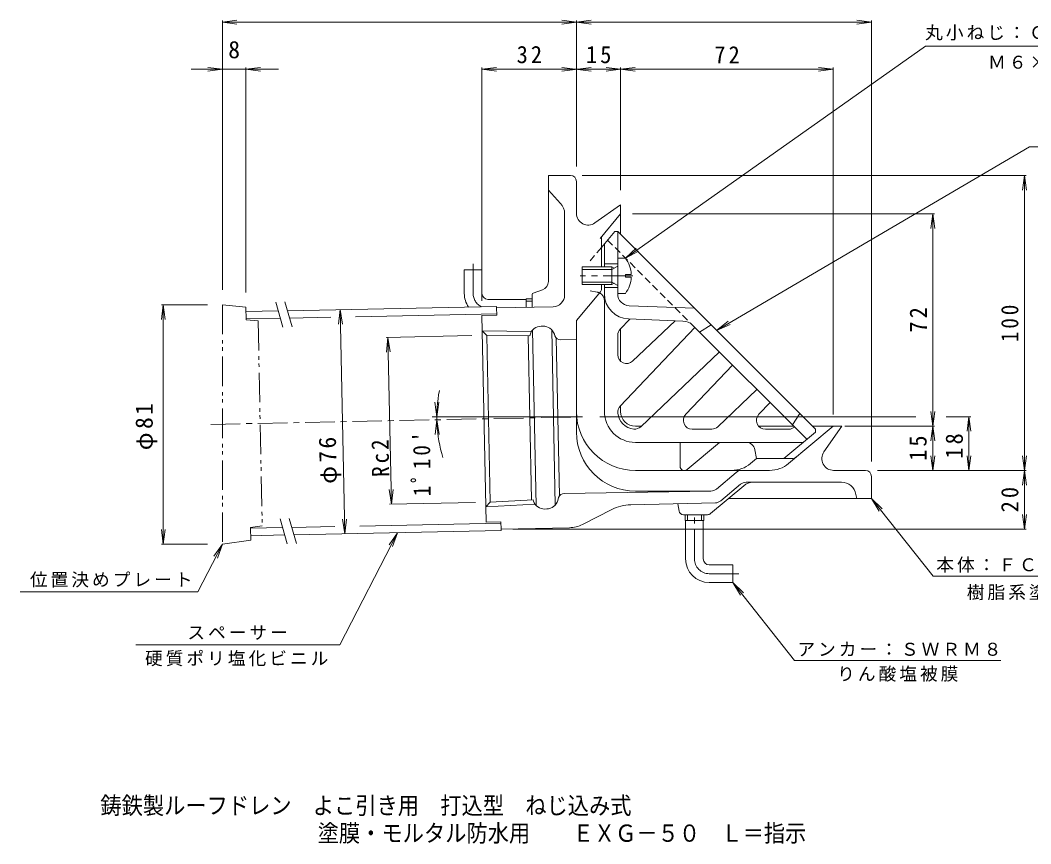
# Model space of a CAD drawing. Units: millimetres, scale not verified. Extents: x -195 to 343, y -275 to 259.
# Drawn here: x -195.4 to 147.1, y -274.7 to 4.6 of the extents above; entities that cross this region are included whole.
import ezdxf
from ezdxf.enums import TextEntityAlignment as Align

# ---------------------------------------------------------------- set-up
doc = ezdxf.new("R2010")
doc.units = ezdxf.units.MM
doc.header["$LTSCALE"] = 2
for name, pattern in [('CHAIN1', [8, 5, -1, 1, -1]), ('DASHED1', [1.8, 1.2, -0.6]), ('DOUBLE_CHAIN1', [8.8, 5, -1, 0.6, -0.6, 0.6, -1])]:
    doc.linetypes.add(name, pattern=pattern)
for name, color, linetype, lineweight in [('0-0_通り芯', 3, 'Continuous', 9), ('0-2_仕上', 6, 'Continuous', 9), ('0-3_建具', 4, 'Continuous', 9), ('0-4_その他', 7, 'Continuous', 9), ('0-5_寸法', 7, 'Continuous', 9)]:
    doc.layers.add(name, color=color, linetype=linetype, lineweight=lineweight)
doc.layers.add('F-4_F-4ﾚｲﾔ', color=2, linetype='Continuous')
doc.styles.add('ＭＳ ゴシック', font='')
doc.styles.get('ＭＳ ゴシック').set_extended_font_data('MS Gothic')

msp = doc.modelspace()

# ---------------------------------------------------------------- linework, layer by layer
at = {"layer": '0-0_通り芯'}
for p, q in [((-8.884, -48.074), (-16.384, -48.074)), ((-16.384, -83.973), (-16.384, -48.074)), ((-6.884, -50.074), (-6.884, -60.893)), ((-12.228, -57.532), (-16.384, -53.074)), ((-0.59, -64.17), (8.116, -58.074)), ((8.116, -58.074), (8.116, -68.074)), ((-10.884, -88.589), (-10.884, -60.941)), ((1.116, -69.416), (8.116, -61.074)), ((1.616, -68.82), (1.616, -79.074)), ((-44.884, -88.074), (-44.884, -80.074)), ((-38.884, -80.074), (-44.884, -80.074)), ((-38.884, -88.074), (-38.884, -80.074)), ((1.616, -86.528), (1.616, -85.074)), ((-21.884, -88.424), (-21.884, -92.733)), ((-18.359, -86.792), (-21.555, -87.954)), ((-36.884, -90.074), (-23.884, -90.074)), ((-23.884, -89.899), (-21.884, -89.899)), ((-23.884, -92.773), (-23.884, -89.899)), ((-23.884, -90.714), (-21.884, -90.714)), ((-38.884, -95.579), (-33.885, -95.477)), ((-38.884, -95.579), (-37.459, -165.565)), ((-14.803, -92.588), (-33.936, -92.978)), ((-33.936, -92.978), (-33.885, -95.477)), ((-18.215, -99.159), (-18.852, -99.172)), ((-37.27, -102.266), (-36.118, -158.818)), ((-37.27, -102.266), (-22.72, -102.424)), ((-22.084, -158.093), (-23.218, -102.419)), ((-22.72, -102.424), (-22.608, -102.045)), ((-20.546, -159.941), (-21.757, -100.51)), ((-14.048, -159.808), (-15.258, -100.378)), ((-14.157, -102.429), (-14.344, -101.876)), ((8.116, -99.968), (8.116, -111.08)), ((-12.611, -156.675), (-13.701, -103.179)), ((-12.222, -103.788), (-6.884, -103.679)), ((8.116, -126.108), (8.116, -128.074)), ((-6.884, -129.935), (-55.777, -129.935)), ((13.116, -133.074), (15.081, -133.074)), ((54.916, -133.074), (66.752, -133.074)), ((65.028, -145.734), (80.116, -133.074)), ((73.116, -133.074), (83.116, -133.074)), ((77.02, -141.78), (83.116, -133.074)), ((28.239, -138.574), (28.239, -146.608)), ((41.561, -138.574), (30.648, -147.731)), ((52.137, -145.734), (54.116, -144.074)), ((65.915, -144.074), (54.116, -144.074)), ((58.6, -148.074), (13.116, -148.074)), ((40.59, -154.388), (47.279, -148.776)), ((91.116, -148.074), (80.297, -148.074)), ((93.116, -150.074), (93.116, -157.574)), ((38.534, -162.723), (49.831, -153.244)), ((42.066, -158.372), (48.735, -152.776)), ((50.664, -152.074), (82.943, -152.074)), ((-12.902, -157.274), (-13.196, -158.274)), ((38.707, -155.09), (-11.013, -155.838)), ((38.682, -155.074), (13.116, -155.074)), ((87.862, -156.179), (88.116, -157.574)), ((-37.565, -160.373), (-36.118, -158.818)), ((-37.565, -160.373), (-20.906, -159.512)), ((11.521, -159.74), (40.218, -159.065)), ((27.892, -161.842), (27.441, -159.365)), ((44.67, -157.574), (93.116, -157.574)), ((-16.953, -161.146), (-17.589, -161.159)), ((5.079, -161.363), (-4.845, -166.406)), ((37.57, -163.074), (29.368, -163.074)), ((29.941, -165.074), (29.941, -163.074)), ((30.756, -165.074), (30.756, -163.074)), ((35.476, -165.074), (35.476, -163.074)), ((36.291, -165.074), (36.291, -163.074)), ((-37.459, -165.565), (-32.46, -165.463)), ((-32.46, -165.463), (-32.409, -167.962)), ((-9.171, -167.489), (-32.409, -167.962)), ((29.941, -165.074), (36.291, -165.074)), ((30.116, -178.074), (30.116, -165.074)), ((36.116, -178.074), (36.116, -165.074)), ((38.116, -180.074), (46.116, -180.074)), ((46.116, -180.074), (46.116, -186.074)), ((38.116, -186.074), (46.116, -186.074))]:
    msp.add_line(p, q, dxfattribs=at)
at = {"layer": '0-0_通り芯', "linetype": 'CHAIN1'}
for p, q in [((-41.884, -88.074), (-41.884, -77.074)), ((12.213, -82.074), (-5.64, -82.074)), ((-130.793, -132.458), (-2.94, -129.854)), ((33.116, -178.074), (33.116, -163.074)), ((38.116, -183.074), (49.116, -183.074))]:
    msp.add_line(p, q, dxfattribs=at)
at = {"layer": '0-0_通り芯'}
for points in [[(1.265, -87.492), (-6.884, -97.204), (-6.884, -135.074)], [(-37.27, -102.266), (-38.779, -100.771), (-22.099, -100.953)], [(-36.118, -158.818), (-21.587, -158.067), (-21.46, -158.442)]]:
    msp.add_lwpolyline(points, dxfattribs=at)
for centre, radius, start, end in [((-8.884, -50.074), 2, 0, 90), ((-15.884, -60.941), 5, 0, 42.99986), ((-2.884, -60.893), 4, 180, 305.00014), ((-19.384, -83.973), 3, 289.98294, 0), ((-36.884, -88.074), 8, 180, 215.075), ((-36.884, -88.074), 2, 180, 270), ((-21.384, -88.424), 0.5, 109.98456, 180), ((-14.884, -88.589), 4, 271.16647, 0), ((0.116, -86.528), 1.5, 319.99997, 0), ((-18.77, -103.171), 4, 91.16684, 163.64136), ((-18.133, -103.158), 4, 18.69215, 91.16684), ((-12.263, -101.788), 2, 198.69283, 271.16682), ((13.116, -128.074), 20, 180, 270), ((13.116, -128.074), 5, 180, 270), ((13.116, -135.074), 20, 180, 270), ((65.915, -141.074), 3, 270, 310.00003), ((80.297, -144.074), 4, 145.00002, 270), ((29.706, -146.608), 1.466, 180, 309.99991), ((45.709, -138.074), 10, 270, 310.00006), ((58.6, -138.074), 10, 270, 310.00006), ((49.208, -151.074), 3, 90, 130.00003), ((91.116, -150.074), 2, 0, 90), ((50.664, -155.074), 3, 90, 130.00003), ((53.045, -157.074), 5, 90, 129.99995), ((82.943, -157.074), 5, 10.30489, 90), ((-10.983, -157.837), 2, 90.86162, 163.64044), ((38.682, -152.074), 3, 270, 310.00003), ((38.662, -152.09), 3, 270.86162, 310.00018), ((-17.671, -157.16), 4, 198.69232, 271.16684), ((-17.034, -157.147), 4, 271.16684, 343.64085), ((11.874, -174.736), 15, 91.34837, 116.93805), ((40.148, -156.065), 3, 271.34763, 309.99988), ((29.368, -161.574), 1.5, 190.30505, 270), ((37.57, -161.574), 1.5, 270, 310.00034), ((-9.375, -157.491), 10, 271.16655, 296.9379), ((38.116, -178.074), 8, 180, 270), ((38.116, -178.074), 2, 180, 270)]:
    msp.add_arc(centre, radius, start, end, dxfattribs=at)
at = {"layer": '0-0_通り芯', "linetype": 'CHAIN1'}
for centre, end in [((-36.884, -88.074), 244.3718), ((38.116, -178.074), 270)]:
    msp.add_arc(centre, 5, 180, end, dxfattribs=at)
at = {"layer": '0-2_仕上'}
for p, q in [((6.116, -67.074), (1.616, -72.437)), ((7.116, -67.074), (6.116, -67.074)), ((7.116, -67.074), (74.116, -134.074)), ((7.116, -88.225), (7.116, -67.074)), ((2.616, -71.245), (2.616, -79.074)), ((2.616, -78.074), (7.116, -78.074)), ((2.616, -85.074), (2.616, -128.074)), ((2.616, -86.074), (7.116, -86.074)), ((10.962, -92.222), (33.116, -93.074)), ((7.94, -100.154), (11.185, -96.734)), ((29.223, -97.428), (10.789, -96.719)), ((12.181, -111.02), (26.61, -97.327)), ((32.566, -98.888), (71.199, -137.521)), ((34.884, -101.206), (38.773, -98.731)), ((7.116, -102.219), (7.116, -108.844)), ((33.274, -99.597), (7.952, -126.281)), ((41.593, -107.915), (14.909, -133.238)), ((30.17, -129.009), (46.002, -112.325)), ((41.036, -133.25), (54.321, -120.643)), ((54.976, -129.009), (58.73, -125.052)), ((68.812, -128.771), (66.338, -132.66)), ((38.971, -134.074), (32.346, -134.074)), ((65.111, -134.074), (57.152, -134.074)), ((74.116, -135.074), (63.39, -144.074)), ((74.116, -134.074), (74.116, -135.074)), ((69.945, -138.574), (13.116, -138.574)), ((53.564, -141.037), (54.116, -144.074))]:
    msp.add_line(p, q, dxfattribs=at)
at = {"layer": '0-2_仕上', "linetype": 'DASHED1'}
for p, q in [((3.668, -69.991), (32.566, -98.888)), ((1.616, -72.437), (-2.884, -77.8)), ((0.152, -87.626), (-2.889, -87.074))]:
    msp.add_line(p, q, dxfattribs=at)
at = {"layer": '0-2_仕上', "color": 4}
for p, q in [((9.716, -76.074), (7.116, -76.074)), ((-4.884, -79.074), (-4.884, -85.074)), ((5.116, -79.074), (-4.884, -79.074)), ((5.116, -79.944), (-4.884, -79.944)), ((5.116, -79.944), (6.988, -78.892)), ((5.116, -79.074), (5.88, -79.515)), ((5.116, -79.074), (5.116, -85.074)), ((9.716, -82.553), (9.716, -81.595)), ((11.704, -81.595), (9.716, -81.595)), ((5.116, -84.204), (-4.884, -84.204)), ((5.116, -85.074), (-4.884, -85.074)), ((5.116, -84.204), (6.988, -85.256)), ((5.116, -85.074), (5.88, -84.633)), ((11.704, -82.553), (9.716, -82.553)), ((9.716, -88.074), (7.116, -88.074))]:
    msp.add_line(p, q, dxfattribs=at)
for start, end in [(2.74562, 36.86987), (323.13013, 357.25438)]:
    msp.add_arc((1.716, -82.074), 10, start, end, dxfattribs=at)
at = {"layer": '0-2_仕上', "linetype": 'DASHED1'}
msp.add_arc((-0.384, -90.578), 3, 63.89326, 79.70404, dxfattribs=at)
at = {"layer": '0-2_仕上'}
for centre, radius, start, end in [((-0.384, -90.578), 3, 0, 63.89326), ((11.116, -88.225), 8.5, 180, 267.79736), ((11.116, -88.225), 4, 180, 267.79758), ((29.031, -102.424), 5, 44.99989, 87.79738), ((10.116, -102.219), 3, 136.49954, 179.99966), ((10.116, -108.844), 3, 180.00034, 313.49998), ((10.128, -128.346), 3, 136.50002, 185.20398), ((13.116, -128.074), 10.5, 180, 270), ((13.116, -128.074), 6, 185.20395, 264.79732), ((32.346, -131.074), 3, 136.50002, 269.99966), ((57.152, -131.074), 3, 136.50002, 270), ((12.844, -131.062), 3, 264.79729, 313.49998), ((38.971, -131.074), 3, 270.00034, 313.50046), ((65.111, -131.074), 3, 270, 310.13972), ((50.612, -141.574), 3, 10.30553, 90)]:
    msp.add_arc(centre, radius, start, end, dxfattribs=at)
at = {"layer": '0-3_建具', "color": 7, "linetype": 'DOUBLE_CHAIN1'}
for p, q in [((-118.866, -92.707), (-126.884, -91.888)), ((-126.884, -91.888), (-126.884, -173.072)), ((-118.866, -92.707), (-118.779, -96.956)), ((-114.77, -97.375), (-118.779, -96.956)), ((-114.77, -97.375), (-113.355, -166.86)), ((-113.355, -166.86), (-117.344, -167.442)), ((-117.257, -171.691), (-117.344, -167.442)), ((-117.257, -171.691), (-126.884, -173.072))]:
    msp.add_line(p, q, dxfattribs=at)
at = {"layer": '0-3_建具'}
for p, q in [((-118.835, -94.207), (-107.943, -93.985)), ((-104.838, -93.922), (-33.946, -92.478)), ((-81.715, -95.951), (-33.895, -94.977)), ((-33.936, -92.978), (-33.946, -92.478)), ((-118.784, -96.706), (-107.222, -96.471)), ((-104.117, -96.408), (-90.15, -96.123)), ((-117.339, -167.692), (-106.447, -167.47)), ((-103.341, -167.406), (-88.704, -167.108)), ((-80.269, -166.937), (-32.45, -165.963)), ((-117.288, -170.191), (-105.726, -169.956)), ((-102.621, -169.892), (-32.399, -168.462)), ((-32.409, -167.962), (-32.399, -168.462))]:
    msp.add_line(p, q, dxfattribs=at)
at = {"layer": '0-4_その他'}
for p, q in [((-126.884, 3.926), (-121.927, 4.579)), ((-126.884, -86.87), (-126.884, 4.526)), ((-126.884, 3.926), (93.116, 3.926)), ((-126.884, 3.926), (-121.927, 3.273)), ((-1.927, 3.273), (-11.841, 4.579)), ((-1.927, 4.579), (-11.841, 3.273)), ((-6.884, -45.074), (-6.884, 4.526)), ((93.116, 3.926), (88.158, 4.579)), ((93.116, 3.926), (88.158, 3.273)), ((93.116, -145.074), (93.116, 4.526)), ((-107.897, -12.074), (-137.399, -12.074)), ((-126.884, -12.074), (-131.841, -11.421)), ((-126.884, -12.074), (-131.841, -12.727)), ((-118.866, -12.074), (-113.909, -11.421)), ((-118.866, -87.707), (-118.866, -11.474)), ((-118.866, -12.074), (-113.909, -12.727)), ((-38.884, -12.074), (-33.927, -11.421)), ((-38.884, -90.579), (-38.884, -11.474)), ((-38.884, -12.074), (8.116, -12.074)), ((-38.884, -12.074), (-33.927, -12.727)), ((-1.927, -12.727), (-11.841, -11.421)), ((-1.927, -11.421), (-11.841, -12.727)), ((8.116, -12.074), (3.159, -11.421)), ((8.116, -12.074), (3.159, -12.727)), ((8.116, -12.074), (13.073, -11.421)), ((8.116, -53.074), (8.116, -11.474)), ((8.116, -12.074), (80.116, -12.074)), ((8.116, -12.074), (13.073, -12.727)), ((80.116, -12.074), (75.158, -11.421)), ((80.116, -12.074), (75.158, -12.727)), ((80.116, -11.474), (80.116, -129.074)), ((145.591, -48.074), (-4.884, -48.074)), ((144.991, -48.074), (144.338, -53.031)), ((144.991, -48.074), (144.991, -148.074)), ((144.991, -48.074), (145.643, -53.031)), ((114.495, -61.074), (12.116, -61.074)), ((113.895, -61.074), (113.242, -66.031)), ((113.895, -133.074), (113.895, -61.074)), ((113.895, -61.074), (114.548, -66.031)), ((-146.884, -91.888), (-147.537, -96.845)), ((-131.884, -91.888), (-147.484, -91.888)), ((-146.884, -91.888), (-146.884, -173.072)), ((-146.884, -91.888), (-146.232, -96.845)), ((-108.808, -91.002), (-106.358, -99.454)), ((-105.703, -90.939), (-103.252, -99.391)), ((-86.935, -93.557), (-87.487, -98.527)), ((-86.935, -93.557), (-85.388, -169.541)), ((-86.935, -93.557), (-86.182, -98.5)), ((-42.268, -102.368), (-71.341, -102.96)), ((-70.741, -102.948), (-71.292, -107.917)), ((-70.741, -102.948), (-69.589, -159.499)), ((-70.741, -102.948), (-69.987, -107.89)), ((-54.178, -129.935), (-54.831, -124.978)), ((-54.178, -129.935), (-53.526, -124.978)), ((108.111, -129.854), (1.06, -129.854)), ((113.895, -133.074), (113.242, -128.117)), ((113.895, -133.074), (114.548, -128.117)), ((126.772, -129.854), (118.479, -129.854)), ((126.172, -129.854), (125.52, -134.812)), ((126.172, -148.074), (126.172, -129.854)), ((126.172, -129.854), (126.825, -134.812)), ((-54.168, -130.898), (-54.72, -135.867)), ((-54.168, -130.898), (-53.415, -135.841)), ((84.116, -133.074), (114.495, -133.074)), ((113.895, -133.074), (113.242, -138.031)), ((113.895, -133.074), (113.895, -148.074)), ((113.895, -133.074), (114.548, -138.031)), ((113.895, -148.074), (113.242, -143.117)), ((113.895, -148.074), (114.548, -143.117)), ((126.172, -148.074), (125.52, -143.117)), ((126.172, -148.074), (126.825, -143.117)), ((144.991, -148.074), (144.338, -143.117)), ((144.991, -148.074), (145.643, -143.117)), ((126.772, -148.074), (95.116, -148.074)), ((145.591, -148.074), (95.116, -148.074)), ((144.991, -148.074), (144.338, -153.031)), ((144.991, -148.074), (144.991, -167.962)), ((144.991, -148.074), (145.643, -153.031)), ((-69.589, -159.499), (-70.343, -154.557)), ((-69.589, -159.499), (-69.038, -154.53)), ((-41.117, -158.92), (-70.189, -159.512)), ((144.991, -167.962), (144.338, -163.005)), ((144.991, -167.962), (145.643, -163.005)), ((-107.311, -164.487), (-104.861, -172.939)), ((-104.206, -164.424), (-101.756, -172.875)), ((-85.388, -169.541), (-86.141, -164.599)), ((-85.388, -169.541), (-84.836, -164.572)), ((-146.884, -173.072), (-147.537, -168.115)), ((-146.884, -173.072), (-146.232, -168.115)), ((145.591, -167.962), (-28.409, -167.962)), ((-131.884, -173.072), (-147.484, -173.072))]:
    msp.add_line(p, q, dxfattribs=at)
msp.add_arc((-6.886, -129.935), 47.292, 169.06813, 196.89238, dxfattribs=at)
at = {"layer": '0-5_寸法'}
for p, q in [((9.736, -76.058), (111.453, -4.186)), ((187.825, -4.186), (111.453, -4.186)), ((9.736, -76.058), (13.408, -72.665)), ((9.736, -76.058), (14.161, -73.731)), ((40.616, -100.574), (44.56, -97.501)), ((40.616, -100.574), (45.221, -98.626)), ((93.116, -157.574), (96.707, -161.052)), ((93.116, -157.574), (95.685, -161.863)), ((-67.51, -169.177), (-87.114, -207.242)), ((-67.51, -169.177), (-70.36, -173.286)), ((-67.51, -169.177), (-69.199, -173.883)), ((-126.884, -173.072), (-135.212, -189.242)), ((-126.884, -173.072), (-129.734, -177.181)), ((-126.884, -173.072), (-128.574, -177.778)), ((46.116, -186.074), (49.707, -189.552)), ((46.116, -186.074), (48.685, -190.363)), ((46.116, -186.074), (67.044, -212.461)), ((-195.387, -189.242), (-135.212, -189.242)), ((-156.176, -207.242), (-87.114, -207.242)), ((67.044, -212.461), (136.93, -212.461))]:
    msp.add_line(p, q, dxfattribs=at)
for points in [[(40.616, -100.574), (146.645, -38.306), (232.922, -38.306)], [(93.116, -157.574), (114.044, -183.961), (170.816, -183.961)]]:
    msp.add_lwpolyline(points, dxfattribs=at)

# ---------------------------------------------------------------- texts
at = {"layer": '0-4_その他', "color": 2, "style": 'ＭＳ ゴシック'}
msp.add_text('8', height=5.865, dxfattribs=at).set_placement((-124.875, -10.074), align=Align.BOTTOM_LEFT)
at = {"layer": '0-4_その他', "color": 2, "char_height": 5.865, "attachment_point": 7, "style": 'ＭＳ ゴシック'}
for s, insert in [('\\T1.27;\\W0.95;32', (-27.134, -10.074)), ('\\T1.27;\\W0.95;15', (-3.634, -10.074)), ('\\T1.27;\\W0.95;72', (39.866, -10.074))]:
    msp.add_mtext(s, dxfattribs=dict(at, insert=insert))
for s, insert, rotation in [('\\T1.27;\\W0.9;100', (142.991, -104.574), 90), ('\\T1.27;\\W0.95;72', (111.895, -101.324), 90), ('\\T1.19;φ81', (-148.884, -141.23), 90), ("\\T1.28;\\W0.9;1ﾟ10'", (-56.187, -156.839), 90.583), ('\\T1.27;\\W0.95;15', (111.895, -144.824), 90), ('\\T1.27;\\W0.95;18', (124.172, -144.074), 90), ('\\T1.19;φ76', (-86.479, -152.538), 91.167), ('\\T1.27;\\W0.9;Rc2', (-70.203, -150.207), 91.167), ('\\T1.27;\\W0.95;20', (142.991, -162.268), 90)]:
    msp.add_mtext(s, dxfattribs=dict(at, insert=insert, rotation=rotation))
at = {"layer": '0-5_寸法', "char_height": 4.399, "attachment_point": 7, "style": 'ＭＳ ゴシック'}
for s, insert in [('\\T1.17;丸小ねじ：Ｃ２７００Ｗ', (111.311, -2.293)), ('\\T1.17;Ｍ６×１２', (132.639, -11.933)), ('\\T1.17;本体：ＦＣ１５０', (115.08, -182.739)), ('\\T1.17;位置決めプレート', (-192.106, -187.781)), ('\\T1.17;樹脂系塗装', (125.43, -192.078)), ('\\T1.17;スペーサー', (-138.753, -205.519)), ('\\T1.17;硬質ポリ塩化ビニル', (-153.104, -214.476)), ('\\T1.17;アンカー：ＳＷＲＭ８', (67.998, -211.122)), ('\\T1.17;りん酸塩被膜', (81.487, -219.729))]:
    msp.add_mtext(s, dxfattribs=dict(at, insert=insert))
at = {"layer": 'F-4_F-4ﾚｲﾔ', "style": 'ＭＳ ゴシック', "width": 0.9}
for s, p in [('鋳鉄製ルーフドレン\u3000よこ引き用\u3000打込型\u3000ねじ込み式', (-168.207, -266.372)), ('塗膜・モルタル防水用\u3000\u3000ＥＸＧ－５０\u3000Ｌ＝指示', (-94.553, -275.739))]:
    msp.add_text(s, height=5.865, dxfattribs=at).set_placement(p, align=Align.BOTTOM_LEFT)

doc.saveas('drawing.dxf')
